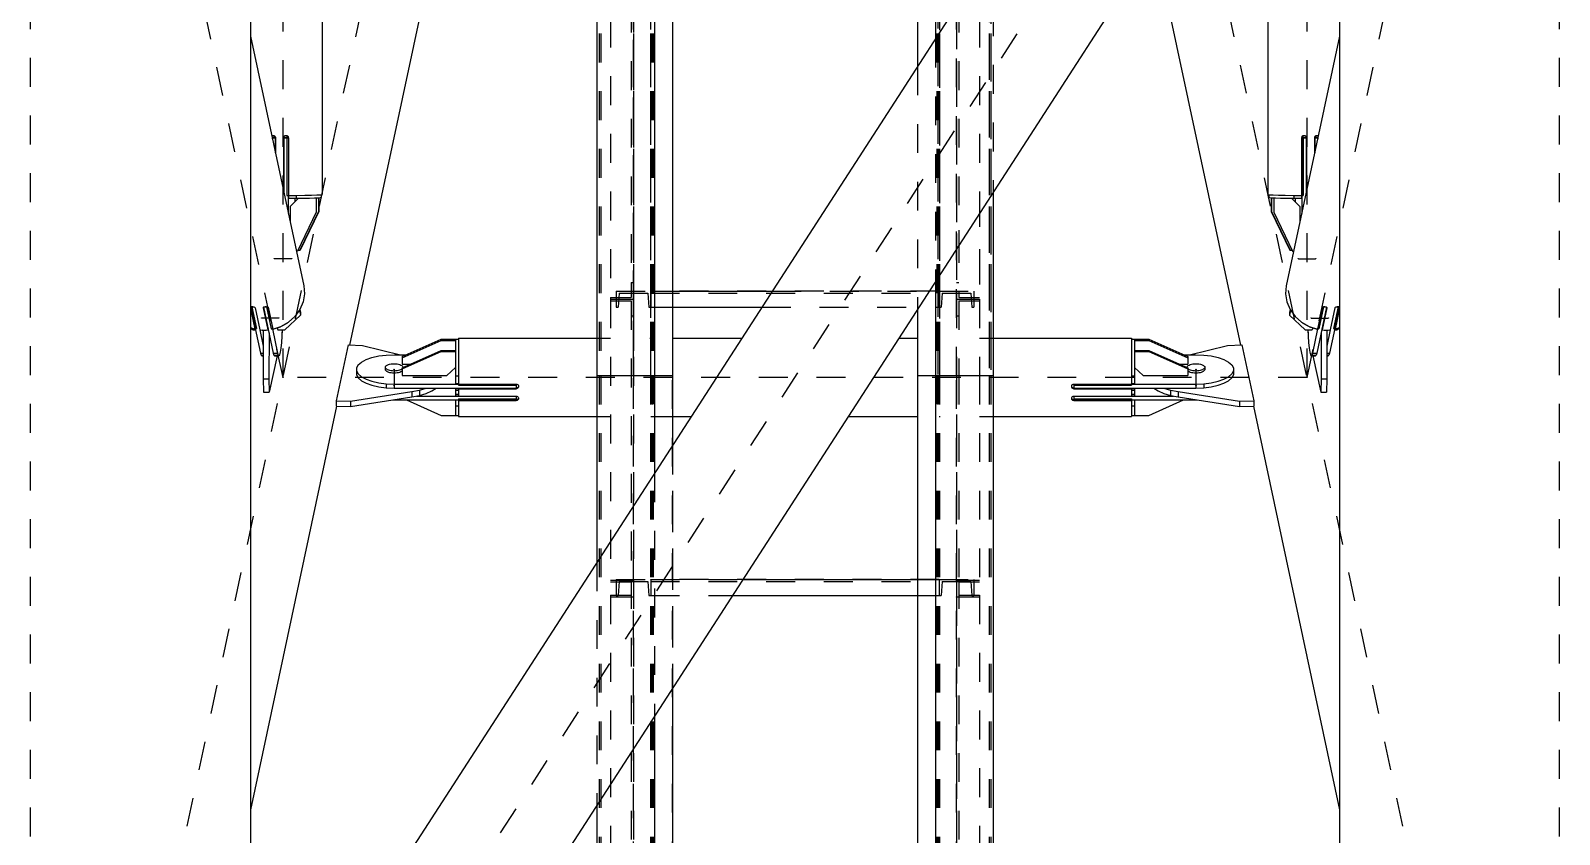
# Model space of a CAD drawing. Header units: millimetres. Extents: x 149919 to 150445, y 136651 to 136866.
# Drawn here: x 150370.81 to 150376.11, y 136744.69 to 136747.48 of the extents above; entities that cross this region are included whole.
import ezdxf

# ---------------------------------------------------------------- set-up
doc = ezdxf.new("R2010")
doc.units = ezdxf.units.MM
doc.header["$LTSCALE"] = 0.25
for name, pattern in [('CENTER', [50.8, 31.75, -6.35, 6.35, -6.35]), ('XKITLINE00', [0]), ('XKITLINE02', [4, 2, -2]), ('XKITLINE03', [6, 3, -1, 1, -1])]:
    doc.linetypes.add(name, pattern=pattern)

# ---------------------------------------------------------------- blocks, each defined once
blk = doc.blocks.new('çatıı')
at = {"color": 8, "linetype": 'CENTER'}
for p, q in [((22900, 8951.04), (22900, 10620.27)), ((23430, 8951.04), (23430, 10620.27)), ((22987.5, 9590.27), (22987.5, 10410.27)), ((23342.5, 9590.27), (23342.5, 10410.27)), ((22900, 9180.27), (23430, 10000.27)), ((22987.5, 9590.27), (22900, 10000.27)), ((23342.5, 9590.27), (23430, 10000.27)), ((22900, 9180.27), (23073.55, 9993.5)), ((23430, 9180.27), (23256.44, 9993.5)), ((22990.48, 9631.42), (22984.51, 9631.43)), ((23339.51, 9631.42), (23345.48, 9631.43)), ((22986.1, 9610.81), (22980.12, 9610.83)), ((23343.89, 9610.81), (23349.87, 9610.83)), ((23026.01, 9593.04), (23026.01, 9587.51)), ((23303.98, 9593.04), (23303.98, 9587.51)), ((23342.5, 9590.27), (22987.5, 9590.27))]:
    blk.add_line(p, q, dxfattribs=at)
at = {"color": 116, "linetype": 'XKITLINE02', "true_color": 0x136734}
for p, q in [((23097.15, 10409.49), (23097.15, 9590.91)), ((23097.15, 10409.49), (23097.16, 9590.91)), ((23097.69, 10409.49), (23097.69, 9590.91)), ((23097.69, 10409.49), (23097.69, 9590.91)), ((23114.92, 10409.49), (23114.92, 9590.91)), ((23114.92, 10409.49), (23114.92, 9590.91)), ((23115, 10409.49), (23115, 9590.95)), ((23115, 10409.49), (23115, 9590.95)), ((23115.45, 10409.49), (23115.45, 9590.91)), ((23115.45, 10409.49), (23115.46, 9590.91)), ((23115.85, 10409.49), (23115.85, 9590.95)), ((23115.85, 10409.49), (23115.85, 9590.95)), ((23214.14, 10409.49), (23214.13, 9590.95)), ((23214.14, 10409.49), (23214.14, 9590.95)), ((23214.53, 10409.49), (23214.54, 9590.91)), ((23214.99, 10409.49), (23214.98, 9590.95)), ((23214.99, 10409.49), (23214.99, 9590.95)), ((23215.07, 10409.49), (23215.07, 9590.91)), ((23232.3, 10409.49), (23232.3, 9590.91)), ((23232.83, 10409.49), (23232.84, 9590.91)), ((23214.53, 9761.22), (23214.53, 9590.91)), ((23215.07, 9760.69), (23215.07, 9590.91)), ((23232.3, 9743.46), (23232.3, 9590.91)), ((23232.83, 9742.92), (23232.83, 9590.91)), ((23233.68, 9738.64), (23233.68, 9654.46)), ((23233.68, 9738.64), (23233.68, 9654.46)), ((23108.2, 9719.94), (23108.2, 9617.96)), ((23108.21, 9719.94), (23108.21, 9617.96)), ((23109, 9719.94), (23109, 9617.38)), ((23109.01, 9719.94), (23109.01, 9617.38)), ((23220.98, 9719.94), (23220.98, 9640.1)), ((23220.99, 9719.94), (23220.99, 9640.11)), ((23221.78, 9719.94), (23221.78, 9617.96)), ((23221.79, 9719.94), (23221.79, 9617.96)), ((23101, 9714.7), (23101, 9617.38)), ((23101.01, 9714.7), (23101.01, 9617.38)), ((23228.98, 9714.7), (23228.98, 9617.38)), ((23228.99, 9714.7), (23228.99, 9617.38)), ((23213.68, 9707.69), (23213.68, 9623.52)), ((23213.68, 9707.69), (23213.68, 9623.51)), ((23207.48, 9698.1), (23207.48, 9613.92)), ((23207.49, 9698.1), (23207.49, 9613.93)), ((23228.98, 9652.48), (23228.98, 9617.96)), ((23228.99, 9652.48), (23228.99, 9617.96)), ((23221.78, 9641.34), (23221.78, 9623.2)), ((23221.79, 9641.34), (23221.79, 9623.2)), ((23220.98, 9640.1), (23220.98, 9617.38)), ((23220.99, 9640.11), (23220.99, 9617.38)), ((23103, 9620.13), (23103, 9614.63)), ((23103, 9620.13), (23115, 9620.13)), ((23103, 9620.13), (23103, 9614.63)), ((23103, 9620.13), (23103, 9614.63)), ((23103, 9620.13), (23115, 9620.13)), ((23103, 9620.13), (23103, 9614.63)), ((23108.2, 9623.2), (23109, 9623.2)), ((23108.2, 9623.2), (23108.2, 9617.96)), ((23108.21, 9623.2), (23109.01, 9623.2)), ((23109, 9623.2), (23109, 9617.38)), ((23115, 9620.13), (23115, 9614.63)), ((23115, 9620.13), (23122.5, 9620.13)), ((23115, 9620.13), (23115, 9614.63)), ((23115, 9620.13), (23122.5, 9620.13)), ((23115, 9620.13), (23115, 9614.63)), ((23115, 9620.13), (23115, 9614.63)), ((23115, 9620.13), (23115, 9614.63)), ((23115, 9620.13), (23115, 9614.63)), ((23157.09, 9620.13), (23214.98, 9620.13)), ((23157.09, 9620.13), (23214.98, 9620.13)), ((23214.98, 9620.13), (23214.98, 9614.63)), ((23214.98, 9620.13), (23214.98, 9614.63)), ((23214.98, 9620.13), (23214.98, 9614.63)), ((23214.98, 9620.13), (23226.98, 9620.13)), ((23214.98, 9620.13), (23214.98, 9614.63)), ((23214.98, 9620.13), (23214.98, 9614.63)), ((23214.98, 9620.13), (23226.98, 9620.13)), ((23214.98, 9620.13), (23214.98, 9614.63)), ((23220.98, 9623.2), (23221.78, 9623.2)), ((23220.99, 9623.2), (23221.79, 9623.2)), ((23226.98, 9620.13), (23226.98, 9614.63)), ((23226.98, 9620.13), (23226.98, 9614.63)), ((23226.98, 9620.13), (23226.98, 9614.63)), ((23226.98, 9620.13), (23226.98, 9614.63)), ((23101, 9617.96), (23108.2, 9617.96)), ((23101, 9617.96), (23101, 9617.38)), ((23101, 9617.38), (23109, 9617.38)), ((23101.01, 9617.96), (23108.21, 9617.96)), ((23101.01, 9617.38), (23101.01, 9519.35)), ((23101.01, 9617.38), (23109.01, 9617.38)), ((23101.01, 9617.38), (23109.01, 9617.38)), ((23101.01, 9616.8), (23108.21, 9616.8)), ((23103, 9614.63), (23103.68, 9614.63)), ((23103, 9614.63), (23103.68, 9614.63)), ((23104.07, 9619.43), (23103.68, 9614.63)), ((23104.07, 9619.43), (23103.68, 9614.63)), ((23104.07, 9619.43), (23103.68, 9614.63)), ((23104.07, 9619.43), (23103.68, 9614.63)), ((23104.07, 9619.43), (23113.94, 9619.43)), ((23104.07, 9619.43), (23113.94, 9619.43)), ((23108.21, 9616.8), (23108.21, 9514.13)), ((23109.01, 9617.38), (23109.01, 9514.13)), ((23113.94, 9619.43), (23114.32, 9614.63)), ((23113.94, 9619.43), (23114.32, 9614.63)), ((23113.94, 9619.43), (23114.32, 9614.63)), ((23113.94, 9619.43), (23114.32, 9614.63)), ((23114.32, 9614.63), (23115, 9614.63)), ((23114.32, 9614.63), (23115, 9614.63)), ((23115, 9619.43), (23214.98, 9619.43)), ((23115, 9619.43), (23214.98, 9619.43)), ((23115, 9614.63), (23122.5, 9614.63)), ((23115, 9614.63), (23122.5, 9614.63)), ((23153.53, 9614.63), (23214.98, 9614.63)), ((23153.53, 9614.63), (23214.98, 9614.63)), ((23214.98, 9614.63), (23215.66, 9614.63)), ((23214.98, 9614.63), (23215.66, 9614.63)), ((23216.05, 9619.43), (23215.66, 9614.63)), ((23216.05, 9619.43), (23215.66, 9614.63)), ((23216.05, 9619.43), (23215.66, 9614.63)), ((23216.05, 9619.43), (23215.66, 9614.63)), ((23216.05, 9619.43), (23225.92, 9619.43)), ((23216.05, 9619.43), (23225.92, 9619.43)), ((23220.98, 9617.38), (23228.98, 9617.38)), ((23220.99, 9617.38), (23220.99, 9514.13)), ((23220.99, 9617.38), (23228.99, 9617.38)), ((23220.99, 9617.38), (23228.99, 9617.38)), ((23221.78, 9617.96), (23228.98, 9617.96)), ((23221.79, 9617.96), (23228.99, 9617.96)), ((23221.79, 9616.8), (23221.79, 9590.91)), ((23221.79, 9616.8), (23228.99, 9616.8)), ((23225.92, 9619.43), (23226.3, 9614.63)), ((23225.92, 9619.43), (23226.3, 9614.63)), ((23225.92, 9619.43), (23226.3, 9614.63)), ((23225.92, 9619.43), (23226.3, 9614.63)), ((23226.3, 9614.63), (23226.98, 9614.63)), ((23226.3, 9614.63), (23226.98, 9614.63)), ((23228.99, 9617.38), (23228.99, 9590.91)), ((23108.21, 9611.57), (23109.01, 9611.57)), ((23220.99, 9611.57), (23221.79, 9611.57)), ((23097.16, 9590.91), (23097.16, 7919.31)), ((23097.69, 9590.91), (23097.69, 7919.31)), ((23114.92, 9590.91), (23114.92, 7919.31)), ((23115, 9590.95), (23115.01, 7919.31)), ((23115, 9590.95), (23116.31, 9590.95)), ((23115, 9590.95), (23115.01, 7919.31)), ((23115, 9590.95), (23116.31, 9590.95)), ((23115, 9590.95), (23116.31, 9590.95)), ((23115.46, 9590.91), (23115.46, 7919.31)), ((23115.85, 9590.95), (23115.86, 7919.31)), ((23115.85, 9590.95), (23115.86, 7919.31)), ((23122.5, 9590.95), (23122.51, 7919.31)), ((23122.5, 9590.95), (23122.51, 7919.31)), ((23207.48, 9590.95), (23214.98, 9590.95)), ((23207.49, 9590.95), (23214.99, 9590.95)), ((23207.49, 9590.95), (23214.99, 9590.95)), ((23214.14, 9590.95), (23214.14, 7919.31)), ((23214.54, 9590.91), (23214.54, 7919.31)), ((23214.99, 9590.95), (23214.99, 7919.31)), ((23215.07, 9590.91), (23215.07, 7919.31)), ((23220.99, 9590.91), (23220.99, 9519.93)), ((23221.79, 9590.91), (23221.79, 9514.13)), ((23228.99, 9590.91), (23228.99, 9519.35)), ((23232.3, 9590.91), (23232.3, 7919.31)), ((23232.84, 9590.91), (23232.84, 7919.31)), ((23122.5, 9566.62), (23122.5, 9482.44)), ((23116.31, 9557.03), (23116.31, 9472.85)), ((23096.31, 9526.09), (23096.31, 9441.91)), ((23101.01, 9519.93), (23109.01, 9519.93)), ((23101.01, 9519.35), (23108.21, 9519.35)), ((23103, 9520.13), (23103, 9514.63)), ((23103, 9520.13), (23115, 9520.13)), ((23103, 9520.13), (23103, 9514.63)), ((23104.07, 9519.43), (23103.68, 9514.63)), ((23104.07, 9519.43), (23103.68, 9514.63)), ((23104.07, 9519.43), (23113.94, 9519.43)), ((23108.21, 9519.94), (23108.21, 9417.96)), ((23108.21, 9519.94), (23109.01, 9519.94)), ((23109.01, 9519.94), (23109.01, 9417.38)), ((23113.94, 9519.43), (23114.32, 9514.63)), ((23113.94, 9519.43), (23114.32, 9514.63)), ((23115, 9520.13), (23115, 9514.63)), ((23115, 9520.13), (23146.86, 9520.13)), ((23115, 9520.13), (23115, 9514.63)), ((23115, 9520.13), (23115, 9514.63)), ((23115, 9519.43), (23214.98, 9519.43)), ((23207.49, 9520.13), (23214.98, 9520.13)), ((23214.98, 9520.13), (23214.98, 9514.63)), ((23214.98, 9520.13), (23214.98, 9514.63)), ((23214.98, 9520.13), (23226.98, 9520.13)), ((23214.98, 9520.13), (23214.98, 9514.63)), ((23216.05, 9519.43), (23215.66, 9514.63)), ((23216.05, 9519.43), (23215.66, 9514.63)), ((23216.05, 9519.43), (23225.92, 9519.43)), ((23220.99, 9519.94), (23220.99, 9417.38)), ((23220.99, 9519.94), (23221.79, 9519.94)), ((23220.99, 9519.93), (23228.99, 9519.93)), ((23221.79, 9519.94), (23221.79, 9417.96)), ((23221.79, 9519.35), (23228.99, 9519.35)), ((23225.92, 9519.43), (23226.3, 9514.63)), ((23225.92, 9519.43), (23226.3, 9514.63)), ((23226.98, 9520.13), (23226.98, 9514.63)), ((23226.98, 9520.13), (23226.98, 9514.63)), ((23101.01, 9514.7), (23101.01, 9417.38)), ((23101.01, 9514.7), (23108.21, 9514.7)), ((23101.01, 9514.12), (23109.01, 9514.12)), ((23103, 9514.63), (23103.68, 9514.63)), ((23108.21, 9514.13), (23109.01, 9514.13)), ((23114.32, 9514.63), (23115, 9514.63)), ((23115, 9514.63), (23143.31, 9514.63)), ((23207.49, 9514.63), (23214.98, 9514.63)), ((23214.98, 9514.63), (23215.66, 9514.63)), ((23220.99, 9514.13), (23221.79, 9514.13)), ((23220.99, 9514.12), (23228.99, 9514.12)), ((23221.79, 9514.7), (23228.99, 9514.7)), ((23226.3, 9514.63), (23226.98, 9514.63)), ((23228.99, 9514.7), (23228.99, 9417.38))]:
    blk.add_line(p, q, dxfattribs=at)
at = {"color": 1, "linetype": 'XKITLINE03'}
for p, q in [((23109, 10409.49), (23109, 9590.91)), ((23109.01, 9590.91), (23109, 10409.49)), ((23115, 9590.95), (23115, 10409.49)), ((23115, 9590.95), (23115, 10409.49)), ((23214.99, 10409.49), (23214.98, 9590.95)), ((23214.99, 10409.49), (23214.99, 9590.95)), ((23220.99, 9590.91), (23220.98, 10409.49)), ((23109, 9617.38), (23109, 9714.12)), ((23109.01, 9617.38), (23109.01, 9714.12)), ((23220.98, 9714.12), (23220.98, 9617.38)), ((23220.99, 9714.12), (23220.99, 9617.38)), ((23214.98, 9620.13), (23115, 9620.13)), ((23214.98, 9620.13), (23115, 9620.13)), ((23115, 9620.13), (23115, 9620.13)), ((23115, 9620.13), (23115, 9620.13)), ((23214.98, 9620.13), (23214.98, 9620.13)), ((23214.98, 9620.13), (23214.98, 9620.13)), ((23109.01, 9519.93), (23109.01, 9617.38)), ((23220.99, 9617.38), (23220.99, 9519.93)), ((23109.01, 7919.31), (23109.01, 9590.91)), ((23122.51, 7919.31), (23122.5, 9590.95)), ((23214.99, 9590.95), (23214.99, 7919.31)), ((23220.99, 7919.31), (23220.99, 9590.91)), ((23214.98, 9520.13), (23115, 9520.13)), ((23115, 9520.13), (23115, 9520.13)), ((23214.98, 9520.13), (23214.98, 9520.13)), ((23109.01, 9417.38), (23109.01, 9514.12)), ((23220.99, 9514.12), (23220.99, 9417.38))]:
    blk.add_line(p, q, dxfattribs=at)
at = {"color": 7, "linetype": 'XKITLINE00'}
for p, q in [((23096.3, 9977.44), (23096.3, 9590.91)), ((23096.3, 9977.44), (23096.31, 9590.91)), ((23116.3, 9977.44), (23116.3, 9590.91)), ((23116.3, 9977.44), (23116.31, 9590.91)), ((23122.5, 9977.44), (23122.5, 9590.95)), ((23122.5, 9977.44), (23122.5, 9590.95)), ((23207.48, 9977.44), (23207.48, 9698.1)), ((23207.49, 9977.44), (23207.49, 9698.1)), ((23213.68, 9977.44), (23213.68, 9707.69)), ((23213.68, 9762.07), (23213.68, 9707.69)), ((23233.68, 9654.46), (23233.68, 9590.91)), ((23233.68, 9654.46), (23233.68, 9590.91)), ((23122.5, 9620.13), (23157.09, 9620.13)), ((23122.5, 9620.13), (23157.09, 9620.13)), ((23213.68, 9623.51), (23213.68, 9590.91)), ((23213.68, 9623.52), (23213.68, 9590.91)), ((23122.5, 9614.63), (23153.53, 9614.63)), ((23122.5, 9614.63), (23153.53, 9614.63)), ((23207.48, 9613.92), (23207.48, 9590.95)), ((23207.49, 9613.93), (23207.49, 9590.95)), ((23096.3, 9590.91), (23116.3, 9590.91)), ((23096.31, 9590.91), (23116.31, 9590.91)), ((23096.31, 9590.91), (23096.31, 9526.09)), ((23096.31, 9590.91), (23116.31, 9590.91)), ((23116.31, 9590.95), (23122.5, 9590.95)), ((23116.31, 9590.95), (23122.5, 9590.95)), ((23116.31, 9590.95), (23122.5, 9590.95)), ((23116.31, 9590.91), (23116.31, 9557.03)), ((23122.5, 9590.95), (23122.5, 9566.62)), ((23207.48, 9590.95), (23213.68, 9590.95)), ((23207.49, 9590.95), (23213.68, 9590.95)), ((23207.49, 9590.95), (23207.49, 9203.11)), ((23207.49, 9590.95), (23213.68, 9590.95)), ((23213.68, 9590.91), (23233.68, 9590.91)), ((23213.68, 9590.91), (23233.68, 9590.91)), ((23213.69, 9590.91), (23233.69, 9590.91)), ((23213.69, 9590.91), (23213.69, 9203.11)), ((23233.69, 9590.91), (23233.69, 9203.11)), ((23146.86, 9520.13), (23207.49, 9520.13)), ((23143.31, 9514.63), (23207.49, 9514.63)), ((23122.5, 9482.44), (23122.5, 9203.11)), ((23116.31, 9472.85), (23116.31, 9203.11)), ((23096.31, 9441.91), (23096.31, 9203.11))]:
    blk.add_line(p, q, dxfattribs=at)
at = {"color": 8, "linetype": 'XKITLINE00'}
for p, q in [((23001.09, 9967.78), (23001.09, 9653.69)), ((22976.2, 9961.74), (22976.2, 9384.79)), ((23083.35, 9942.32), (23010.61, 9601.49)), ((23284, 9816.48), (23007.61, 9388.86)), ((23328.9, 9800.66), (23328.9, 9653.69)), ((23322.38, 9791.69), (23045.99, 9364.07)), ((23353.8, 9794.14), (23353.8, 9217.15)), ((23289.61, 9740.98), (23319.38, 9601.49)), ((22976.2, 9708.62), (22994.67, 9622.06)), ((23353.8, 9708.62), (23335.32, 9622.06)), ((22983.58, 9674.05), (22983.81, 9674.17)), ((22983.63, 9674.07), (22983.58, 9674.02)), ((22983.63, 9674.07), (22983.84, 9674.18)), ((22983.7, 9673.48), (22984.78, 9673.8)), ((22983.72, 9673.37), (22983.8, 9673.37)), ((22983.8, 9673.37), (22983.8, 9673)), ((22983.8, 9673.37), (22984.84, 9673.37)), ((22983.81, 9674.17), (22984.07, 9674.21)), ((22983.81, 9674.17), (22983.86, 9674.19)), ((22984.07, 9674.21), (22984.33, 9674.17)), ((22984.33, 9674.17), (22984.56, 9674.05)), ((22984.56, 9674.05), (22984.75, 9673.86)), ((22984.75, 9673.86), (22984.87, 9673.62)), ((22984.84, 9673.37), (22984.9, 9673.39)), ((22984.84, 9673.37), (22984.84, 9668.11)), ((22984.87, 9673.62), (22984.91, 9673.36)), ((22984.91, 9673.36), (22984.91, 9667.8)), ((22987.74, 9673.61), (22987.7, 9673.35)), ((22987.7, 9673.35), (22987.75, 9673.37)), ((22987.7, 9673.35), (22987.7, 9654.73)), ((22987.86, 9673.85), (22987.74, 9673.61)), ((22987.74, 9673.61), (22987.79, 9673.63)), ((22987.79, 9673.63), (22987.75, 9673.37)), ((22987.75, 9673.37), (22987.75, 9654.49)), ((22987.91, 9673.87), (22987.79, 9673.63)), ((22987.83, 9673.36), (22989.27, 9673.79)), ((22987.83, 9673.36), (22987.83, 9654.11)), ((22987.83, 9673.36), (22988.87, 9673.36)), ((22987.86, 9673.85), (22988.05, 9674.04)), ((22987.91, 9673.87), (22988.1, 9674.06)), ((22988.05, 9674.04), (22988.29, 9674.16)), ((22988.1, 9674.06), (22988.32, 9674.17)), ((22988.29, 9674.16), (22988.55, 9674.2)), ((22988.29, 9674.16), (22988.34, 9674.18)), ((22988.55, 9674.2), (22988.82, 9674.16)), ((22988.82, 9674.16), (22989.05, 9674.04)), ((22988.87, 9673.36), (22989.35, 9673.37)), ((22988.87, 9673.36), (22988.87, 9653.37)), ((22989.05, 9674.04), (22989.24, 9673.85)), ((22989.24, 9673.85), (22989.34, 9673.62)), ((22989.34, 9673.62), (22989.41, 9673.35)), ((22989.35, 9673.37), (22989.4, 9673.38)), ((22989.35, 9673.37), (22989.35, 9653.37)), ((22989.41, 9673.35), (22989.41, 9653.36)), ((23340.65, 9673.62), (23340.58, 9673.35)), ((23340.58, 9673.35), (23340.58, 9653.36)), ((23340.59, 9673.38), (23340.64, 9673.37)), ((23340.64, 9673.37), (23340.64, 9653.37)), ((23340.64, 9673.37), (23341.12, 9673.36)), ((23340.75, 9673.85), (23340.65, 9673.62)), ((23340.72, 9673.79), (23342.16, 9673.36)), ((23340.75, 9673.85), (23340.94, 9674.04)), ((23340.94, 9674.04), (23341.18, 9674.16)), ((23341.12, 9673.36), (23341.12, 9653.37)), ((23341.12, 9673.36), (23342.16, 9673.36)), ((23341.18, 9674.16), (23341.44, 9674.2)), ((23341.44, 9674.2), (23341.7, 9674.16)), ((23341.65, 9674.18), (23341.7, 9674.16)), ((23341.67, 9674.17), (23341.89, 9674.06)), ((23341.7, 9674.16), (23341.94, 9674.04)), ((23341.89, 9674.06), (23342.08, 9673.87)), ((23341.94, 9674.04), (23342.13, 9673.85)), ((23342.08, 9673.87), (23342.2, 9673.63)), ((23342.13, 9673.85), (23342.25, 9673.61)), ((23342.16, 9673.36), (23342.16, 9654.11)), ((23342.2, 9673.63), (23342.25, 9673.61)), ((23342.2, 9673.63), (23342.24, 9673.37)), ((23342.24, 9673.37), (23342.29, 9673.35)), ((23342.24, 9673.37), (23342.24, 9654.49)), ((23342.25, 9673.61), (23342.29, 9673.35)), ((23342.29, 9673.35), (23342.29, 9654.73)), ((23345.12, 9673.62), (23345.08, 9673.36)), ((23345.08, 9673.36), (23345.08, 9667.8)), ((23345.09, 9673.39), (23345.15, 9673.37)), ((23345.24, 9673.86), (23345.12, 9673.62)), ((23345.15, 9673.37), (23345.15, 9668.11)), ((23345.15, 9673.37), (23346.19, 9673.37)), ((23345.21, 9673.8), (23346.29, 9673.48)), ((23345.43, 9674.05), (23345.24, 9673.86)), ((23345.43, 9674.05), (23345.66, 9674.17)), ((23345.66, 9674.17), (23345.92, 9674.21)), ((23345.92, 9674.21), (23346.18, 9674.17)), ((23346.13, 9674.19), (23346.18, 9674.17)), ((23346.15, 9674.18), (23346.36, 9674.07)), ((23346.18, 9674.17), (23346.41, 9674.05)), ((23346.19, 9673.37), (23346.27, 9673.37)), ((23346.19, 9673.37), (23346.19, 9673)), ((23346.36, 9674.07), (23346.41, 9674.02)), ((22988.87, 9653.37), (22989.32, 9653.37)), ((22989.32, 9653.37), (22989.35, 9653.37)), ((22989.32, 9653.37), (22989.32, 9647.1)), ((22989.41, 9653.36), (22992.31, 9653.38)), ((22989.41, 9653.36), (22989.44, 9653.37)), ((22989.44, 9653.37), (22989.44, 9652.37)), ((22989.44, 9652.37), (22992.07, 9652.39)), ((22992.82, 9652.4), (22990, 9649.57)), ((22991.64, 9652.39), (22991.64, 9651.22)), ((22992.07, 9653.38), (22992.07, 9652.39)), ((22992.07, 9652.39), (22994.51, 9652.42)), ((22992.31, 9653.38), (22995.03, 9653.42)), ((22994.51, 9652.42), (22996.66, 9652.47)), ((22995.03, 9653.42), (22997.37, 9653.47)), ((22996.66, 9652.47), (22998.42, 9652.52)), ((22997.37, 9653.47), (22999.22, 9653.53)), ((22998.42, 9652.52), (22998.94, 9652.55)), ((22998.94, 9652.55), (22998.96, 9652.55)), ((22998.96, 9652.55), (22998.97, 9652.55)), ((22998.96, 9652.55), (22998.96, 9647.55)), ((22998.97, 9652.55), (22999.72, 9652.58)), ((22999.05, 9652.55), (22999.05, 9647.57)), ((22999.22, 9653.53), (23000.48, 9653.61)), ((22999.72, 9652.58), (23000.5, 9652.65)), ((22999.85, 9652.59), (22999.85, 9647.81)), ((22999.94, 9652.6), (22999.94, 9647.84)), ((23000.48, 9653.61), (23001.09, 9653.69)), ((23000.5, 9652.65), (23000.74, 9652.72)), ((23000.74, 9653.64), (23000.74, 9652.72)), ((23328.9, 9653.69), (23329.51, 9653.61)), ((23329.25, 9653.64), (23329.25, 9652.72)), ((23329.25, 9652.72), (23329.49, 9652.65)), ((23329.49, 9652.65), (23330.27, 9652.58)), ((23329.51, 9653.61), (23330.77, 9653.53)), ((23330.06, 9652.6), (23330.06, 9647.84)), ((23330.14, 9652.59), (23330.14, 9647.81)), ((23330.27, 9652.58), (23331.02, 9652.55)), ((23330.77, 9653.53), (23332.62, 9653.47)), ((23330.94, 9652.55), (23330.94, 9647.57)), ((23331.02, 9652.55), (23331.03, 9652.55)), ((23331.03, 9652.55), (23331.03, 9647.55)), ((23331.03, 9652.55), (23331.05, 9652.55)), ((23331.05, 9652.55), (23331.57, 9652.52)), ((23331.57, 9652.52), (23333.33, 9652.47)), ((23332.62, 9653.47), (23334.96, 9653.42)), ((23333.33, 9652.47), (23335.48, 9652.42)), ((23334.96, 9653.42), (23337.68, 9653.38)), ((23335.48, 9652.42), (23337.92, 9652.39)), ((23337.17, 9652.4), (23339.99, 9649.57)), ((23337.68, 9653.38), (23340.58, 9653.36)), ((23337.92, 9653.38), (23337.92, 9652.39)), ((23337.92, 9652.39), (23340.55, 9652.37)), ((23338.35, 9652.39), (23338.35, 9651.22)), ((23340.55, 9653.37), (23340.58, 9653.36)), ((23340.55, 9653.37), (23340.55, 9652.37)), ((23340.64, 9653.37), (23340.67, 9653.37)), ((23340.67, 9653.37), (23341.12, 9653.37)), ((23340.67, 9653.37), (23340.67, 9647.1)), ((22990, 9649.57), (22990, 9643.95)), ((22998.96, 9647.55), (22992.49, 9634.07)), ((22999.05, 9647.57), (22992.58, 9634.09)), ((22999.85, 9647.81), (22993.37, 9634.33)), ((22999.94, 9647.84), (22993.46, 9634.36)), ((22998.96, 9647.55), (22999.05, 9647.57)), ((22999.85, 9647.81), (22999.94, 9647.84)), ((23330.06, 9647.84), (23330.14, 9647.81)), ((23330.06, 9647.84), (23336.53, 9634.36)), ((23330.14, 9647.81), (23336.62, 9634.33)), ((23330.94, 9647.57), (23331.03, 9647.55)), ((23330.94, 9647.57), (23337.42, 9634.09)), ((23331.03, 9647.55), (23337.5, 9634.07)), ((23339.99, 9649.57), (23339.99, 9643.95)), ((22992.11, 9634.07), (22992.49, 9634.07)), ((22992.49, 9634.07), (22992.58, 9634.09)), ((22992.69, 9634.33), (22993.37, 9634.33)), ((22993.37, 9634.33), (22993.46, 9634.36)), ((23336.53, 9634.36), (23336.62, 9634.33)), ((23336.62, 9634.33), (23337.3, 9634.33)), ((23337.42, 9634.09), (23337.5, 9634.07)), ((23337.5, 9634.07), (23337.88, 9634.07)), ((22994.67, 9622.06), (22994.9, 9619.25)), ((23335.32, 9622.06), (23335.09, 9619.25)), ((22976.2, 9614.69), (22976.24, 9614.74)), ((22976.2, 9614.25), (22977.74, 9606.99)), ((22976.24, 9614.74), (22976.41, 9614.79)), ((22976.24, 9614.74), (22977.77, 9607.58)), ((22976.29, 9614.75), (22977.86, 9607.41)), ((22976.41, 9614.79), (22976.64, 9614.81)), ((22976.58, 9614.81), (22976.68, 9614.75)), ((22976.64, 9614.81), (22976.9, 9614.8)), ((22976.68, 9614.75), (22978.3, 9607.17)), ((22976.68, 9614.75), (22977.18, 9614.75)), ((22976.9, 9614.8), (22977.16, 9614.76)), ((22977.16, 9614.76), (22977.41, 9614.69)), ((22977.41, 9614.69), (22977.61, 9614.59)), ((22977.61, 9614.59), (22977.75, 9614.49)), ((22977.75, 9614.49), (22977.81, 9614.39)), ((22977.81, 9614.39), (22979.43, 9606.8)), ((22980.62, 9614.48), (22980.6, 9614.38)), ((22980.6, 9614.38), (22982.22, 9606.79)), ((22980.72, 9614.59), (22980.62, 9614.48)), ((22980.7, 9614.57), (22982.24, 9607.35)), ((22980.72, 9614.59), (22980.89, 9614.68)), ((22980.74, 9614.6), (22984.14, 9598.7)), ((22980.89, 9614.68), (22981.12, 9614.75)), ((22981.1, 9614.74), (22981.76, 9614.74)), ((22981.12, 9614.75), (22981.38, 9614.79)), ((22981.38, 9614.79), (22981.65, 9614.8)), ((22981.65, 9614.8), (22981.89, 9614.78)), ((22981.76, 9614.74), (22981.84, 9614.78)), ((22981.76, 9614.74), (22983.38, 9607.15)), ((22981.89, 9614.78), (22982.1, 9614.73)), ((22982.1, 9614.73), (22982.21, 9614.65)), ((22982.21, 9614.65), (22982.3, 9614.57)), ((22982.3, 9614.57), (22983.92, 9606.98)), ((22994.45, 9616.44), (22993.34, 9613.77)), ((22994.9, 9619.25), (22994.45, 9616.44)), ((23335.09, 9619.25), (23335.54, 9616.44)), ((23335.54, 9616.44), (23336.65, 9613.77)), ((23349.25, 9614.6), (23345.85, 9598.7)), ((23347.69, 9614.57), (23346.07, 9606.98)), ((23348.23, 9614.74), (23346.62, 9607.15)), ((23347.69, 9614.57), (23347.78, 9614.65)), ((23349.29, 9614.57), (23347.75, 9607.35)), ((23349.39, 9614.38), (23347.77, 9606.79)), ((23347.78, 9614.65), (23347.89, 9614.73)), ((23347.89, 9614.73), (23348.1, 9614.78)), ((23348.1, 9614.78), (23348.34, 9614.8)), ((23348.15, 9614.78), (23348.23, 9614.74)), ((23348.23, 9614.74), (23348.89, 9614.74)), ((23348.34, 9614.8), (23348.61, 9614.79)), ((23348.61, 9614.79), (23348.87, 9614.75)), ((23348.87, 9614.75), (23349.1, 9614.68)), ((23349.1, 9614.68), (23349.27, 9614.59)), ((23349.27, 9614.59), (23349.37, 9614.48)), ((23349.37, 9614.48), (23349.39, 9614.38)), ((23352.18, 9614.39), (23350.56, 9606.8)), ((23353.31, 9614.75), (23351.69, 9607.17)), ((23353.7, 9614.75), (23352.13, 9607.41)), ((23352.24, 9614.49), (23352.18, 9614.39)), ((23353.75, 9614.74), (23352.23, 9607.58)), ((23352.24, 9614.49), (23352.38, 9614.59)), ((23353.8, 9614.25), (23352.25, 9606.99)), ((23352.38, 9614.59), (23352.58, 9614.69)), ((23352.58, 9614.69), (23352.83, 9614.76)), ((23352.81, 9614.75), (23353.31, 9614.75)), ((23352.83, 9614.76), (23353.09, 9614.8)), ((23353.09, 9614.8), (23353.35, 9614.81)), ((23353.31, 9614.75), (23353.41, 9614.81)), ((23353.35, 9614.81), (23353.58, 9614.79)), ((23353.58, 9614.79), (23353.75, 9614.74)), ((23353.75, 9614.74), (23353.8, 9614.69)), ((22986.77, 9607.89), (22989.4, 9609.39)), ((22987.19, 9608.13), (22988.96, 9609.1)), ((22988.17, 9606.78), (22993.55, 9611.89)), ((22988.96, 9609.1), (22989.1, 9609.21)), ((22989.4, 9609.39), (22991.63, 9611.38)), ((22993.34, 9613.77), (22991.63, 9611.38)), ((22993.19, 9613.56), (22993.55, 9611.89)), ((22993.37, 9613.83), (22993.58, 9612.81)), ((22993.58, 9612.81), (22993.55, 9611.89)), ((23336.62, 9613.83), (23336.41, 9612.81)), ((23336.41, 9612.81), (23336.44, 9611.89)), ((23336.8, 9613.56), (23336.44, 9611.89)), ((23336.44, 9611.89), (23341.82, 9606.78)), ((23336.65, 9613.77), (23338.36, 9611.38)), ((23338.36, 9611.38), (23340.59, 9609.39)), ((23340.59, 9609.39), (23343.23, 9607.89)), ((23340.89, 9609.21), (23341.03, 9609.1)), ((23341.03, 9609.1), (23342.8, 9608.13)), ((22976.2, 9607.51), (22977.74, 9606.99)), ((22976.2, 9607.49), (22977.21, 9606.81)), ((22977.21, 9606.81), (22977.93, 9606.8)), ((22977.77, 9607.58), (22977.74, 9606.99)), ((22977.74, 9607.02), (22977.84, 9606.99)), ((22977.77, 9607.8), (22977.76, 9607.37)), ((22977.76, 9607.37), (22977.84, 9606.99)), ((22977.85, 9607.17), (22977.84, 9606.99)), ((22977.86, 9607.41), (22977.85, 9607.17)), ((22977.85, 9607.17), (22978.3, 9607.17)), ((22977.85, 9607.17), (22979.65, 9598.71)), ((22977.86, 9607.41), (22978.3, 9607.17)), ((22979.42, 9606.8), (22980.65, 9601.06)), ((22979.43, 9606.8), (22980.82, 9606.65)), ((22979.5, 9606.79), (22979.52, 9606.71)), ((22979.52, 9606.71), (22980.22, 9606.66)), ((22980.2, 9606.72), (22980.22, 9606.66)), ((22980.22, 9606.66), (22980.91, 9606.64)), ((22980.66, 9606.65), (22980.61, 9589.7)), ((22980.82, 9606.65), (22982.22, 9606.79)), ((22980.91, 9606.64), (22981.61, 9606.66)), ((22981.6, 9606.73), (22981.61, 9606.66)), ((22981.61, 9606.66), (22982.31, 9606.71)), ((22982.24, 9607.35), (22982.22, 9606.79)), ((22982.25, 9607.55), (22982.23, 9607.09)), ((22982.23, 9607.09), (22982.31, 9606.71)), ((22982.33, 9607.17), (22982.31, 9606.71)), ((22982.65, 9605.66), (22982.61, 9589.7)), ((22983.38, 9607.15), (22983.83, 9607.39)), ((22983.38, 9607.15), (22983.83, 9607.15)), ((22983.83, 9607.38), (22983.83, 9607.15)), ((22983.83, 9607.15), (22985.63, 9598.69)), ((22983.92, 9606.98), (22986.77, 9607.89)), ((22984.01, 9606.98), (22986.6, 9607.8)), ((22984.01, 9607.01), (22984.01, 9606.98)), ((22985.53, 9607.46), (22985.68, 9606.79)), ((22985.68, 9606.79), (22988.17, 9606.78)), ((22986.59, 9607.83), (22986.6, 9607.8)), ((22986.6, 9607.8), (22986.73, 9607.87)), ((22987.11, 9604.6), (22986.96, 9602.34)), ((22987.19, 9606.78), (22987.11, 9604.6)), ((22987.37, 9606.78), (22987.15, 9605.74)), ((23048.31, 9603.91), (23101.01, 9603.91)), ((23048.31, 9603.91), (23048.31, 9587.96)), ((23114.72, 9603.91), (23115, 9603.91)), ((23122.5, 9603.91), (23146.6, 9603.91)), ((23201.01, 9603.91), (23207.49, 9603.91)), ((23214.99, 9603.91), (23215.27, 9603.91)), ((23228.99, 9603.91), (23281.68, 9603.91)), ((23281.68, 9603.91), (23281.68, 9587.96)), ((23341.82, 9606.78), (23344.31, 9606.79)), ((23342.62, 9606.78), (23342.84, 9605.74)), ((23342.8, 9606.78), (23342.89, 9604.6)), ((23342.89, 9604.6), (23343.03, 9602.34)), ((23343.23, 9607.89), (23346.07, 9606.98)), ((23343.26, 9607.87), (23343.39, 9607.8)), ((23343.4, 9607.83), (23343.39, 9607.8)), ((23343.39, 9607.8), (23345.98, 9606.98)), ((23344.46, 9607.46), (23344.31, 9606.79)), ((23346.17, 9607.15), (23344.36, 9598.69)), ((23345.98, 9607.01), (23345.98, 9606.98)), ((23346.16, 9607.39), (23346.62, 9607.15)), ((23346.16, 9607.38), (23346.17, 9607.15)), ((23346.17, 9607.15), (23346.62, 9607.15)), ((23347.34, 9605.66), (23347.39, 9589.7)), ((23347.66, 9607.17), (23347.68, 9606.71)), ((23347.76, 9607.09), (23347.68, 9606.71)), ((23347.68, 9606.71), (23348.38, 9606.66)), ((23347.74, 9607.55), (23347.76, 9607.09)), ((23347.75, 9607.35), (23347.77, 9606.79)), ((23347.77, 9606.79), (23349.17, 9606.65)), ((23348.39, 9606.73), (23348.38, 9606.66)), ((23348.38, 9606.66), (23349.08, 9606.64)), ((23349.08, 9606.64), (23349.78, 9606.66)), ((23349.17, 9606.65), (23350.56, 9606.8)), ((23349.33, 9606.65), (23349.38, 9589.7)), ((23350.57, 9606.8), (23349.35, 9601.06)), ((23349.79, 9606.72), (23349.78, 9606.66)), ((23349.78, 9606.66), (23350.47, 9606.71)), ((23352.14, 9607.17), (23350.34, 9598.71)), ((23350.49, 9606.79), (23350.47, 9606.71)), ((23351.69, 9607.17), (23352.13, 9607.41)), ((23351.69, 9607.17), (23352.14, 9607.17)), ((23352.06, 9606.8), (23352.78, 9606.81)), ((23352.13, 9607.41), (23352.14, 9607.17)), ((23352.23, 9607.37), (23352.15, 9606.99)), ((23352.15, 9607.17), (23352.15, 9606.99)), ((23352.15, 9606.99), (23352.25, 9607.02)), ((23352.22, 9607.8), (23352.23, 9607.37)), ((23352.23, 9607.58), (23352.25, 9606.99)), ((23352.25, 9606.99), (23353.8, 9607.51)), ((23352.78, 9606.81), (23353.8, 9607.49)), ((22979.65, 9598.71), (22979.89, 9597.94)), ((22979.65, 9598.71), (22980.64, 9598.7)), ((22984.14, 9598.7), (22984.37, 9597.93)), ((22984.14, 9598.7), (22985.63, 9598.69)), ((22985.63, 9598.69), (22985.86, 9597.92)), ((22986.57, 9599.01), (22986.34, 9598.09)), ((22986.78, 9600.45), (22986.57, 9599.01)), ((22986.96, 9602.34), (22986.78, 9600.45)), ((23010.05, 9601.51), (23005.92, 9582.13)), ((23010.05, 9601.51), (23015.03, 9601.34)), ((23015.03, 9601.34), (23028.23, 9598.13)), ((23028.81, 9597.48), (23042.31, 9603.47)), ((23028.81, 9597.09), (23042.31, 9603.08)), ((23028.81, 9593.59), (23042.31, 9599.58)), ((23028.81, 9593.2), (23042.31, 9599.19)), ((23042.31, 9603.47), (23042.31, 9603.08)), ((23042.31, 9603.47), (23047.31, 9603.47)), ((23042.31, 9603.08), (23047.31, 9603.08)), ((23042.31, 9599.58), (23042.31, 9599.19)), ((23042.31, 9599.58), (23047.31, 9599.58)), ((23042.31, 9599.19), (23047.31, 9599.19)), ((23047.31, 9603.47), (23047.31, 9599.21)), ((23047.31, 9603.47), (23048.31, 9603.47)), ((23047.31, 9599.21), (23047.31, 9599.19)), ((23047.31, 9599.19), (23047.31, 9599.17)), ((23047.31, 9599.17), (23047.31, 9593.52)), ((23281.68, 9603.47), (23282.68, 9603.47)), ((23282.68, 9603.47), (23282.68, 9599.21)), ((23282.68, 9603.47), (23287.68, 9603.47)), ((23282.68, 9603.08), (23287.68, 9603.08)), ((23282.68, 9599.58), (23287.68, 9599.58)), ((23282.68, 9599.21), (23282.68, 9599.19)), ((23282.68, 9599.19), (23287.68, 9599.19)), ((23282.68, 9599.19), (23282.68, 9599.17)), ((23282.68, 9599.17), (23282.68, 9593.52)), ((23287.68, 9603.47), (23301.18, 9597.48)), ((23287.68, 9603.47), (23287.68, 9603.08)), ((23287.68, 9603.08), (23301.18, 9597.09)), ((23287.68, 9599.58), (23301.18, 9593.59)), ((23287.68, 9599.58), (23287.68, 9599.19)), ((23287.68, 9599.19), (23301.18, 9593.2)), ((23301.76, 9598.13), (23314.96, 9601.34)), ((23314.96, 9601.34), (23319.94, 9601.51)), ((23319.94, 9601.51), (23324.08, 9582.13)), ((23343.03, 9602.34), (23343.21, 9600.45)), ((23343.21, 9600.45), (23343.42, 9599.01)), ((23343.42, 9599.01), (23343.65, 9598.09)), ((23344.36, 9598.69), (23344.13, 9597.92)), ((23344.36, 9598.69), (23345.85, 9598.7)), ((23345.85, 9598.7), (23345.62, 9597.93)), ((23349.35, 9598.7), (23350.34, 9598.71)), ((23350.34, 9598.71), (23350.11, 9597.94)), ((22979.89, 9597.94), (22980.13, 9597.73)), ((22979.89, 9597.94), (22980.64, 9597.94)), ((22980.13, 9597.73), (22980.64, 9597.73)), ((22985.44, 9597.72), (22982.76, 9585.13)), ((22984.37, 9597.93), (22984.61, 9597.72)), ((22984.37, 9597.93), (22985.86, 9597.92)), ((22984.61, 9597.72), (22986.1, 9597.72)), ((22985.86, 9597.92), (22986.1, 9597.72)), ((22986.34, 9598.09), (22986.1, 9597.72)), ((23013.55, 9594.61), (23012.98, 9593.57)), ((23012.98, 9593.57), (23012.98, 9591.12)), ((23013.55, 9594.61), (23014.67, 9595.59)), ((23014.67, 9595.59), (23016.28, 9596.45)), ((23016.28, 9596.45), (23018.31, 9597.16)), ((23018.31, 9597.16), (23020.68, 9597.69)), ((23020.68, 9597.69), (23023.29, 9598.02)), ((23022.96, 9593.98), (23022.91, 9593.78)), ((23022.91, 9593.78), (23022.96, 9593.57)), ((23022.91, 9593.78), (23022.91, 9593.04)), ((23022.91, 9593.04), (23022.96, 9592.83)), ((23023.1, 9594.19), (23022.96, 9593.98)), ((23022.96, 9593.57), (23023.1, 9593.36)), ((23023.1, 9594.19), (23023.33, 9594.38)), ((23023.1, 9593.36), (23023.33, 9593.17)), ((23023.29, 9598.02), (23026.01, 9598.13)), ((23023.33, 9594.38), (23023.64, 9594.55)), ((23023.33, 9593.17), (23023.64, 9593)), ((23023.64, 9594.55), (23024.02, 9594.7)), ((23023.64, 9593), (23024.02, 9592.85)), ((23024.02, 9594.7), (23024.46, 9594.82)), ((23024.46, 9594.82), (23024.95, 9594.91)), ((23024.95, 9594.91), (23025.47, 9594.96)), ((23025.47, 9594.96), (23026.01, 9594.98)), ((23026.01, 9598.13), (23030.28, 9598.13)), ((23026.01, 9594.98), (23026.55, 9594.96)), ((23026.55, 9594.96), (23027.07, 9594.91)), ((23027.07, 9594.91), (23027.56, 9594.82)), ((23027.56, 9594.82), (23028.01, 9594.7)), ((23028.01, 9594.7), (23028.39, 9594.55)), ((23028.01, 9592.85), (23028.39, 9593)), ((23028.39, 9594.55), (23028.7, 9594.38)), ((23028.39, 9593), (23028.7, 9593.17)), ((23028.7, 9594.38), (23028.93, 9594.19)), ((23028.7, 9593.17), (23028.81, 9593.27)), ((23028.81, 9597.48), (23028.81, 9594.79)), ((23028.81, 9594.79), (23031.51, 9594.79)), ((23028.81, 9593.59), (23028.81, 9590.9)), ((23028.93, 9594.19), (23029.07, 9593.98)), ((23029.07, 9593.98), (23029.11, 9593.78)), ((23029.11, 9593.78), (23029.1, 9593.72)), ((23029.11, 9593.78), (23029.11, 9593.72)), ((23044.31, 9590.9), (23047.31, 9593.66)), ((23047.31, 9593.52), (23047.31, 9588.12)), ((23282.68, 9593.66), (23285.68, 9590.9)), ((23282.68, 9593.52), (23282.68, 9588.12)), ((23298.48, 9594.79), (23301.18, 9594.79)), ((23299.71, 9598.13), (23303.98, 9598.13)), ((23300.92, 9593.98), (23300.88, 9593.78)), ((23300.88, 9593.78), (23300.88, 9593.72)), ((23300.88, 9593.78), (23300.89, 9593.72)), ((23301.06, 9594.19), (23300.92, 9593.98)), ((23301.06, 9594.19), (23301.29, 9594.38)), ((23301.18, 9597.48), (23301.18, 9594.79)), ((23301.18, 9593.59), (23301.18, 9590.9)), ((23301.18, 9593.27), (23301.29, 9593.17)), ((23301.29, 9594.38), (23301.6, 9594.55)), ((23301.29, 9593.17), (23301.6, 9593)), ((23301.6, 9594.55), (23301.99, 9594.7)), ((23301.6, 9593), (23301.99, 9592.85)), ((23301.99, 9594.7), (23302.43, 9594.82)), ((23302.43, 9594.82), (23302.92, 9594.91)), ((23302.92, 9594.91), (23303.44, 9594.96)), ((23303.44, 9594.96), (23303.98, 9594.98)), ((23303.98, 9598.13), (23306.7, 9598.02)), ((23303.98, 9594.98), (23304.52, 9594.96)), ((23304.52, 9594.96), (23305.04, 9594.91)), ((23305.04, 9594.91), (23305.53, 9594.82)), ((23305.53, 9594.82), (23305.97, 9594.7)), ((23305.97, 9594.7), (23306.35, 9594.55)), ((23305.97, 9592.85), (23306.35, 9593)), ((23306.35, 9594.55), (23306.66, 9594.38)), ((23306.35, 9593), (23306.66, 9593.17)), ((23306.66, 9594.38), (23306.89, 9594.19)), ((23306.66, 9593.17), (23306.89, 9593.36)), ((23306.7, 9598.02), (23309.31, 9597.69)), ((23306.89, 9594.19), (23307.03, 9593.98)), ((23307.03, 9593.57), (23306.89, 9593.36)), ((23307.03, 9593.98), (23307.08, 9593.78)), ((23307.08, 9593.78), (23307.03, 9593.57)), ((23307.08, 9593.04), (23307.03, 9592.83)), ((23307.08, 9593.78), (23307.08, 9593.04)), ((23309.31, 9597.69), (23311.68, 9597.16)), ((23311.68, 9597.16), (23313.71, 9596.45)), ((23313.71, 9596.45), (23315.32, 9595.59)), ((23315.32, 9595.59), (23316.44, 9594.61)), ((23316.44, 9594.61), (23317.01, 9593.57)), ((23317.01, 9593.57), (23317.01, 9591.12)), ((23343.65, 9598.09), (23343.89, 9597.72)), ((23343.89, 9597.72), (23344.13, 9597.92)), ((23343.89, 9597.72), (23345.38, 9597.72)), ((23344.13, 9597.92), (23345.62, 9597.93)), ((23344.55, 9597.72), (23347.23, 9585.13)), ((23345.38, 9597.72), (23345.62, 9597.93)), ((23349.35, 9597.94), (23350.11, 9597.94)), ((23349.35, 9597.73), (23349.86, 9597.73)), ((23349.86, 9597.73), (23350.11, 9597.94)), ((22980.61, 9589.7), (22982.61, 9589.7)), ((22980.61, 9589.7), (22980.77, 9585.14)), ((22982.61, 9589.7), (22982.76, 9585.13)), ((23012.98, 9592.51), (23013.55, 9591.46)), ((23012.98, 9591.12), (23013.55, 9590.08)), ((23013.55, 9591.46), (23014.67, 9590.49)), ((23013.55, 9590.08), (23014.67, 9589.11)), ((23014.67, 9590.49), (23016.28, 9589.63)), ((23014.67, 9589.11), (23016.28, 9588.25)), ((23016.28, 9589.63), (23018.31, 9588.92)), ((23016.28, 9588.25), (23018.31, 9587.54)), ((23018.31, 9588.92), (23020.68, 9588.38)), ((23020.68, 9588.38), (23023.29, 9588.06)), ((23022.96, 9592.83), (23023.1, 9592.63)), ((23023.1, 9592.63), (23023.33, 9592.44)), ((23023.29, 9588.06), (23023.29, 9586.67)), ((23023.29, 9588.06), (23026.01, 9587.94)), ((23023.33, 9592.44), (23023.64, 9592.26)), ((23023.64, 9592.26), (23024.02, 9592.12)), ((23024.02, 9592.85), (23024.46, 9592.73)), ((23024.02, 9592.12), (23024.46, 9591.99)), ((23024.46, 9592.73), (23024.95, 9592.64)), ((23024.46, 9591.99), (23024.95, 9591.91)), ((23024.95, 9592.64), (23025.47, 9592.59)), ((23024.95, 9591.91), (23025.47, 9591.85)), ((23025.47, 9592.59), (23026.01, 9592.57)), ((23025.47, 9591.85), (23026.01, 9591.83)), ((23026.01, 9592.57), (23026.55, 9592.59)), ((23026.01, 9592.57), (23026.01, 9591.83)), ((23026.01, 9591.83), (23026.55, 9591.85)), ((23026.01, 9587.94), (23048.31, 9587.94)), ((23026.01, 9587.94), (23026.01, 9586.56)), ((23026.55, 9592.59), (23027.07, 9592.64)), ((23026.55, 9591.85), (23027.07, 9591.91)), ((23027.07, 9592.64), (23027.56, 9592.73)), ((23027.07, 9591.91), (23027.56, 9591.99)), ((23027.56, 9592.73), (23028.01, 9592.85)), ((23027.56, 9591.99), (23028.01, 9592.12)), ((23028.01, 9592.12), (23028.39, 9592.26)), ((23028.39, 9592.26), (23028.7, 9592.44)), ((23028.7, 9592.44), (23028.81, 9592.53)), ((23028.81, 9590.9), (23044.31, 9590.9)), ((23047.31, 9590.83), (23048.31, 9590.83)), ((23047.31, 9588.12), (23048.31, 9588.12)), ((23048.31, 9587.96), (23068.31, 9587.96)), ((23048.31, 9587.94), (23048.31, 9587.53)), ((23068.31, 9587.96), (23068.58, 9587.9)), ((23068.31, 9587.96), (23068.31, 9586.56)), ((23068.58, 9587.9), (23068.81, 9587.8)), ((23068.81, 9587.8), (23069, 9587.62)), ((23260.99, 9587.62), (23261.18, 9587.8)), ((23261.18, 9587.8), (23261.42, 9587.9)), ((23261.42, 9587.9), (23261.68, 9587.96)), ((23261.68, 9587.96), (23281.68, 9587.96)), ((23261.68, 9587.96), (23261.68, 9586.56)), ((23281.68, 9590.83), (23282.68, 9590.83)), ((23281.68, 9588.12), (23282.68, 9588.12)), ((23281.68, 9587.94), (23303.98, 9587.94)), ((23281.68, 9587.94), (23281.68, 9587.53)), ((23285.68, 9590.9), (23301.18, 9590.9)), ((23301.18, 9592.53), (23301.29, 9592.44)), ((23301.29, 9592.44), (23301.6, 9592.26)), ((23301.6, 9592.26), (23301.99, 9592.12)), ((23301.99, 9592.85), (23302.43, 9592.73)), ((23301.99, 9592.12), (23302.43, 9591.99)), ((23302.43, 9592.73), (23302.92, 9592.64)), ((23302.43, 9591.99), (23302.92, 9591.91)), ((23302.92, 9592.64), (23303.44, 9592.59)), ((23302.92, 9591.91), (23303.44, 9591.85)), ((23303.44, 9592.59), (23303.98, 9592.57)), ((23303.44, 9591.85), (23303.98, 9591.83)), ((23303.98, 9592.57), (23304.52, 9592.59)), ((23303.98, 9592.57), (23303.98, 9591.83)), ((23303.98, 9591.83), (23304.52, 9591.85)), ((23303.98, 9587.94), (23306.7, 9588.06)), ((23303.98, 9587.94), (23303.98, 9586.56)), ((23304.52, 9592.59), (23305.04, 9592.64)), ((23304.52, 9591.85), (23305.04, 9591.91)), ((23305.04, 9592.64), (23305.53, 9592.73)), ((23305.04, 9591.91), (23305.53, 9591.99)), ((23305.53, 9592.73), (23305.97, 9592.85)), ((23305.53, 9591.99), (23305.97, 9592.12)), ((23305.97, 9592.12), (23306.35, 9592.26)), ((23306.35, 9592.26), (23306.66, 9592.44)), ((23306.66, 9592.44), (23306.89, 9592.63)), ((23306.7, 9588.06), (23309.31, 9588.38)), ((23306.7, 9588.06), (23306.7, 9586.67)), ((23307.03, 9592.83), (23306.89, 9592.63)), ((23309.31, 9588.38), (23311.68, 9588.92)), ((23311.68, 9588.92), (23313.71, 9589.63)), ((23311.68, 9587.54), (23313.71, 9588.25)), ((23313.71, 9589.63), (23315.32, 9590.49)), ((23313.71, 9588.25), (23315.32, 9589.11)), ((23315.32, 9590.49), (23316.44, 9591.46)), ((23315.32, 9589.11), (23316.44, 9590.08)), ((23317.01, 9592.51), (23316.44, 9591.46)), ((23317.01, 9591.12), (23316.44, 9590.08)), ((23347.39, 9589.7), (23347.23, 9585.13)), ((23347.39, 9589.7), (23349.38, 9589.7)), ((23349.38, 9589.7), (23349.22, 9585.14)), ((22980.77, 9585.14), (22982.76, 9585.13)), ((23010.9, 9581.97), (23032.15, 9585.32)), ((23010.9, 9580.12), (23032.15, 9583.48)), ((23018.31, 9587.54), (23020.68, 9587)), ((23020.68, 9587), (23023.29, 9586.67)), ((23023.29, 9586.67), (23026.01, 9586.56)), ((23025.53, 9582.44), (23026.01, 9582.42)), ((23026.01, 9586.56), (23068.31, 9586.56)), ((23026.01, 9582.51), (23026.01, 9582.42)), ((23026.01, 9582.42), (23048.31, 9582.42)), ((23030.28, 9582.42), (23042.31, 9577.08)), ((23032.15, 9585.32), (23034.79, 9585.86)), ((23032.15, 9585.32), (23032.15, 9583.48)), ((23032.15, 9583.48), (23034.79, 9584.01)), ((23033.73, 9583.8), (23048.31, 9583.8)), ((23034.79, 9585.86), (23037.13, 9586.56)), ((23034.79, 9585.86), (23034.79, 9584.01)), ((23034.79, 9584.01), (23037.15, 9584.72)), ((23037.15, 9584.72), (23039.13, 9585.59)), ((23039.13, 9585.59), (23040.64, 9586.56)), ((23047.31, 9586.56), (23047.31, 9585.12)), ((23047.31, 9586.44), (23048.31, 9586.44)), ((23047.31, 9585.77), (23048.31, 9585.77)), ((23047.31, 9585.12), (23047.31, 9583.86)), ((23047.31, 9584.48), (23048.31, 9584.48)), ((23047.31, 9583.86), (23048.31, 9583.86)), ((23047.31, 9582.41), (23047.31, 9578.81)), ((23048.31, 9587.53), (23068.31, 9587.53)), ((23048.31, 9586.56), (23048.31, 9586.44)), ((23048.31, 9586.55), (23048.31, 9586.32)), ((23048.31, 9586.55), (23068.31, 9586.55)), ((23048.31, 9586.32), (23048.31, 9583.74)), ((23048.31, 9586.32), (23068.31, 9586.32)), ((23048.31, 9583.74), (23068.31, 9583.74)), ((23048.31, 9582.83), (23048.31, 9582.42)), ((23048.31, 9582.83), (23068.31, 9582.83)), ((23048.31, 9582.52), (23068.31, 9582.52)), ((23048.31, 9582.5), (23068.31, 9582.5)), ((23048.31, 9582.42), (23048.31, 9576.64)), ((23068.31, 9586.55), (23068.58, 9586.59)), ((23068.31, 9586.56), (23068.31, 9586.55)), ((23068.31, 9586.55), (23068.31, 9586.32)), ((23068.31, 9586.32), (23068.58, 9586.36)), ((23068.31, 9583.74), (23068.58, 9583.7)), ((23068.31, 9583.74), (23068.31, 9582.52)), ((23068.31, 9582.5), (23068.58, 9582.53)), ((23068.31, 9582.5), (23068.31, 9582.25)), ((23068.58, 9586.59), (23068.81, 9586.71)), ((23068.58, 9586.59), (23068.58, 9586.36)), ((23068.58, 9586.36), (23068.81, 9586.47)), ((23068.58, 9583.7), (23068.81, 9583.6)), ((23068.58, 9582.53), (23068.81, 9582.63)), ((23068.81, 9586.71), (23069, 9586.89)), ((23068.81, 9586.47), (23069, 9586.66)), ((23068.81, 9583.6), (23069, 9583.43)), ((23068.81, 9582.63), (23068.85, 9582.65)), ((23068.81, 9582.39), (23069, 9582.55)), ((23068.85, 9582.65), (23069, 9582.79)), ((23069, 9587.62), (23069.12, 9587.39)), ((23069.12, 9587.12), (23069, 9586.89)), ((23069.12, 9586.88), (23069, 9586.66)), ((23069, 9583.43), (23069.12, 9583.22)), ((23069.12, 9582.99), (23069, 9582.79)), ((23069.12, 9582.76), (23069, 9582.55)), ((23069.12, 9587.39), (23069.16, 9587.14)), ((23069.14, 9587.25), (23069.12, 9587.12)), ((23069.16, 9587.14), (23069.12, 9586.88)), ((23069.12, 9583.22), (23069.16, 9582.99)), ((23069.14, 9583.11), (23069.12, 9582.99)), ((23069.16, 9582.99), (23069.12, 9582.76)), ((23260.87, 9587.39), (23260.83, 9587.14)), ((23260.83, 9587.14), (23260.87, 9586.88)), ((23260.87, 9583.22), (23260.83, 9582.99)), ((23260.83, 9582.99), (23260.87, 9582.76)), ((23260.85, 9587.25), (23260.87, 9587.12)), ((23260.85, 9583.11), (23260.87, 9582.99)), ((23260.99, 9587.62), (23260.87, 9587.39)), ((23260.87, 9587.12), (23260.99, 9586.89)), ((23260.87, 9586.88), (23260.99, 9586.66)), ((23260.99, 9583.43), (23260.87, 9583.22)), ((23260.87, 9582.99), (23260.99, 9582.79)), ((23260.87, 9582.76), (23260.99, 9582.55)), ((23260.99, 9586.89), (23261.18, 9586.71)), ((23260.99, 9586.66), (23261.18, 9586.47)), ((23260.99, 9583.43), (23261.18, 9583.6)), ((23260.99, 9582.79), (23261.14, 9582.65)), ((23260.99, 9582.55), (23261.16, 9582.41)), ((23261.14, 9582.65), (23261.18, 9582.63)), ((23261.18, 9586.71), (23261.42, 9586.59)), ((23261.18, 9586.47), (23261.42, 9586.36)), ((23261.18, 9583.6), (23261.42, 9583.7)), ((23261.18, 9582.63), (23261.42, 9582.53)), ((23261.42, 9586.59), (23261.42, 9586.36)), ((23261.42, 9586.59), (23261.68, 9586.55)), ((23261.42, 9586.36), (23261.68, 9586.32)), ((23261.42, 9583.7), (23261.68, 9583.74)), ((23261.42, 9582.53), (23261.68, 9582.5)), ((23261.68, 9587.53), (23281.68, 9587.53)), ((23261.68, 9586.56), (23303.98, 9586.56)), ((23261.68, 9586.56), (23261.68, 9586.55)), ((23261.68, 9586.55), (23261.68, 9586.32)), ((23261.68, 9586.55), (23281.68, 9586.55)), ((23261.68, 9586.32), (23281.68, 9586.32)), ((23261.68, 9583.74), (23281.68, 9583.74)), ((23261.68, 9583.74), (23261.68, 9582.52)), ((23261.68, 9582.83), (23281.68, 9582.83)), ((23261.68, 9582.52), (23281.68, 9582.52)), ((23261.68, 9582.5), (23261.68, 9582.25)), ((23261.68, 9582.5), (23281.68, 9582.5)), ((23281.68, 9586.56), (23281.68, 9586.44)), ((23281.68, 9586.55), (23281.68, 9583.74)), ((23281.68, 9586.44), (23282.68, 9586.44)), ((23281.68, 9585.77), (23282.68, 9585.77)), ((23281.68, 9584.48), (23282.68, 9584.48)), ((23281.68, 9583.86), (23282.68, 9583.86)), ((23281.68, 9583.8), (23296.26, 9583.8)), ((23281.68, 9582.83), (23281.68, 9582.42)), ((23281.68, 9582.42), (23281.68, 9582.25)), ((23281.68, 9582.42), (23303.98, 9582.42)), ((23282.68, 9586.56), (23282.68, 9585.12)), ((23282.68, 9585.12), (23282.68, 9583.86)), ((23282.68, 9582.41), (23282.68, 9578.81)), ((23287.68, 9577.08), (23299.71, 9582.42)), ((23289.35, 9586.56), (23290.86, 9585.59)), ((23290.86, 9585.59), (23292.84, 9584.72)), ((23292.84, 9584.72), (23295.2, 9584.01)), ((23292.86, 9586.56), (23295.2, 9585.86)), ((23295.2, 9585.86), (23297.84, 9585.32)), ((23295.2, 9585.86), (23295.2, 9584.01)), ((23295.2, 9584.01), (23297.84, 9583.48)), ((23297.84, 9585.32), (23319.09, 9581.97)), ((23297.84, 9585.32), (23297.84, 9583.48)), ((23297.84, 9583.48), (23319.09, 9580.12)), ((23303.98, 9586.56), (23306.7, 9586.67)), ((23303.98, 9582.51), (23303.98, 9582.42)), ((23303.98, 9582.42), (23304.46, 9582.44)), ((23306.7, 9586.67), (23309.31, 9587)), ((23309.31, 9587), (23311.68, 9587.54)), ((23347.23, 9585.13), (23349.22, 9585.14)), ((23006.09, 9580.28), (22976.2, 9440.21)), ((23005.92, 9582.13), (23005.92, 9581.89)), ((23005.92, 9582.13), (23010.9, 9581.97)), ((23005.92, 9581.88), (23005.92, 9580.28)), ((23005.92, 9580.28), (23010.9, 9580.12)), ((23010.9, 9581.97), (23010.9, 9580.12)), ((23047.31, 9580.4), (23048.31, 9580.4)), ((23047.31, 9578.81), (23047.31, 9577.11)), ((23047.31, 9577.11), (23047.31, 9577.1)), ((23048.31, 9582.25), (23068.31, 9582.25)), ((23068.31, 9582.25), (23068.58, 9582.3)), ((23068.58, 9582.3), (23068.81, 9582.39)), ((23261.18, 9582.39), (23261.42, 9582.3)), ((23261.42, 9582.3), (23261.68, 9582.25)), ((23261.68, 9582.25), (23281.68, 9582.25)), ((23281.68, 9582.25), (23281.68, 9576.64)), ((23281.68, 9580.4), (23282.68, 9580.4)), ((23282.68, 9578.81), (23282.68, 9577.11)), ((23282.68, 9577.11), (23282.68, 9577.1)), ((23319.09, 9581.97), (23324.08, 9582.13)), ((23319.09, 9581.97), (23319.09, 9580.12)), ((23319.09, 9580.12), (23324.08, 9580.28)), ((23323.9, 9580.28), (23353.8, 9440.21)), ((23324.08, 9582.13), (23324.08, 9581.89)), ((23324.08, 9581.88), (23324.08, 9580.28)), ((23042.31, 9577.08), (23047.31, 9577.08)), ((23047.31, 9577.1), (23047.31, 9577.08)), ((23047.31, 9577.08), (23048.31, 9577.08)), ((23048.31, 9576.64), (23101.01, 9576.64)), ((23115.07, 9576.64), (23128.98, 9576.64)), ((23183.39, 9576.64), (23207.49, 9576.64)), ((23214.99, 9576.64), (23215.27, 9576.64)), ((23228.99, 9576.64), (23281.68, 9576.64)), ((23281.68, 9577.08), (23282.68, 9577.08)), ((23282.68, 9577.1), (23282.68, 9577.08)), ((23282.68, 9577.08), (23287.68, 9577.08))]:
    blk.add_line(p, q, dxfattribs=at)
for centre in [(22984.51, 9631.43), (22990.48, 9631.42), (23339.51, 9631.42), (23345.48, 9631.43), (22980.12, 9610.83), (22986.1, 9610.81), (23343.89, 9610.81), (23349.87, 9610.83), (23026.01, 9593.04), (23303.98, 9593.04), (22987.5, 9590.27), (22987.5, 9590.27), (22987.5, 9590.27), (23342.5, 9590.27), (23342.5, 9590.27), (23342.5, 9590.27), (23026.01, 9587.51), (23303.98, 9587.51)]:
    blk.add_circle(centre, 0.05, dxfattribs=at)
at = {"color": 1, "linetype": 'XKITLINE00'}
for centre in [(23115, 9620.13), (23115, 9620.13), (23115, 9620.13), (23115, 9620.13), (23214.98, 9620.13), (23214.98, 9620.13), (23214.98, 9620.13), (23214.98, 9620.13), (23109, 9617.38), (23109.01, 9617.38), (23109.01, 9617.38), (23220.98, 9617.38), (23220.99, 9617.38), (23220.99, 9617.38), (23109, 9590.91), (23109.01, 9590.91), (23109.01, 9590.91), (23115, 9590.95), (23115, 9590.95), (23122.5, 9590.95), (23214.98, 9590.95), (23214.99, 9590.95), (23214.99, 9590.95), (23220.99, 9590.91), (23220.99, 9590.91), (23109.01, 9519.93), (23115, 9520.13), (23115, 9520.13), (23214.98, 9520.13), (23214.98, 9520.13), (23220.99, 9519.93), (23109.01, 9514.12), (23220.99, 9514.12)]:
    blk.add_circle(centre, 0.05, dxfattribs=at)

msp = doc.modelspace()

# ---------------------------------------------------------------- block references
at = {"xscale": 0.009999943142843078, "yscale": 0.009999943142843078, "zscale": 0.009999943142843078}
msp.add_blockref('çatıı', (150141.8141, 136650.3731), dxfattribs=at)

doc.saveas('drawing.dxf')
